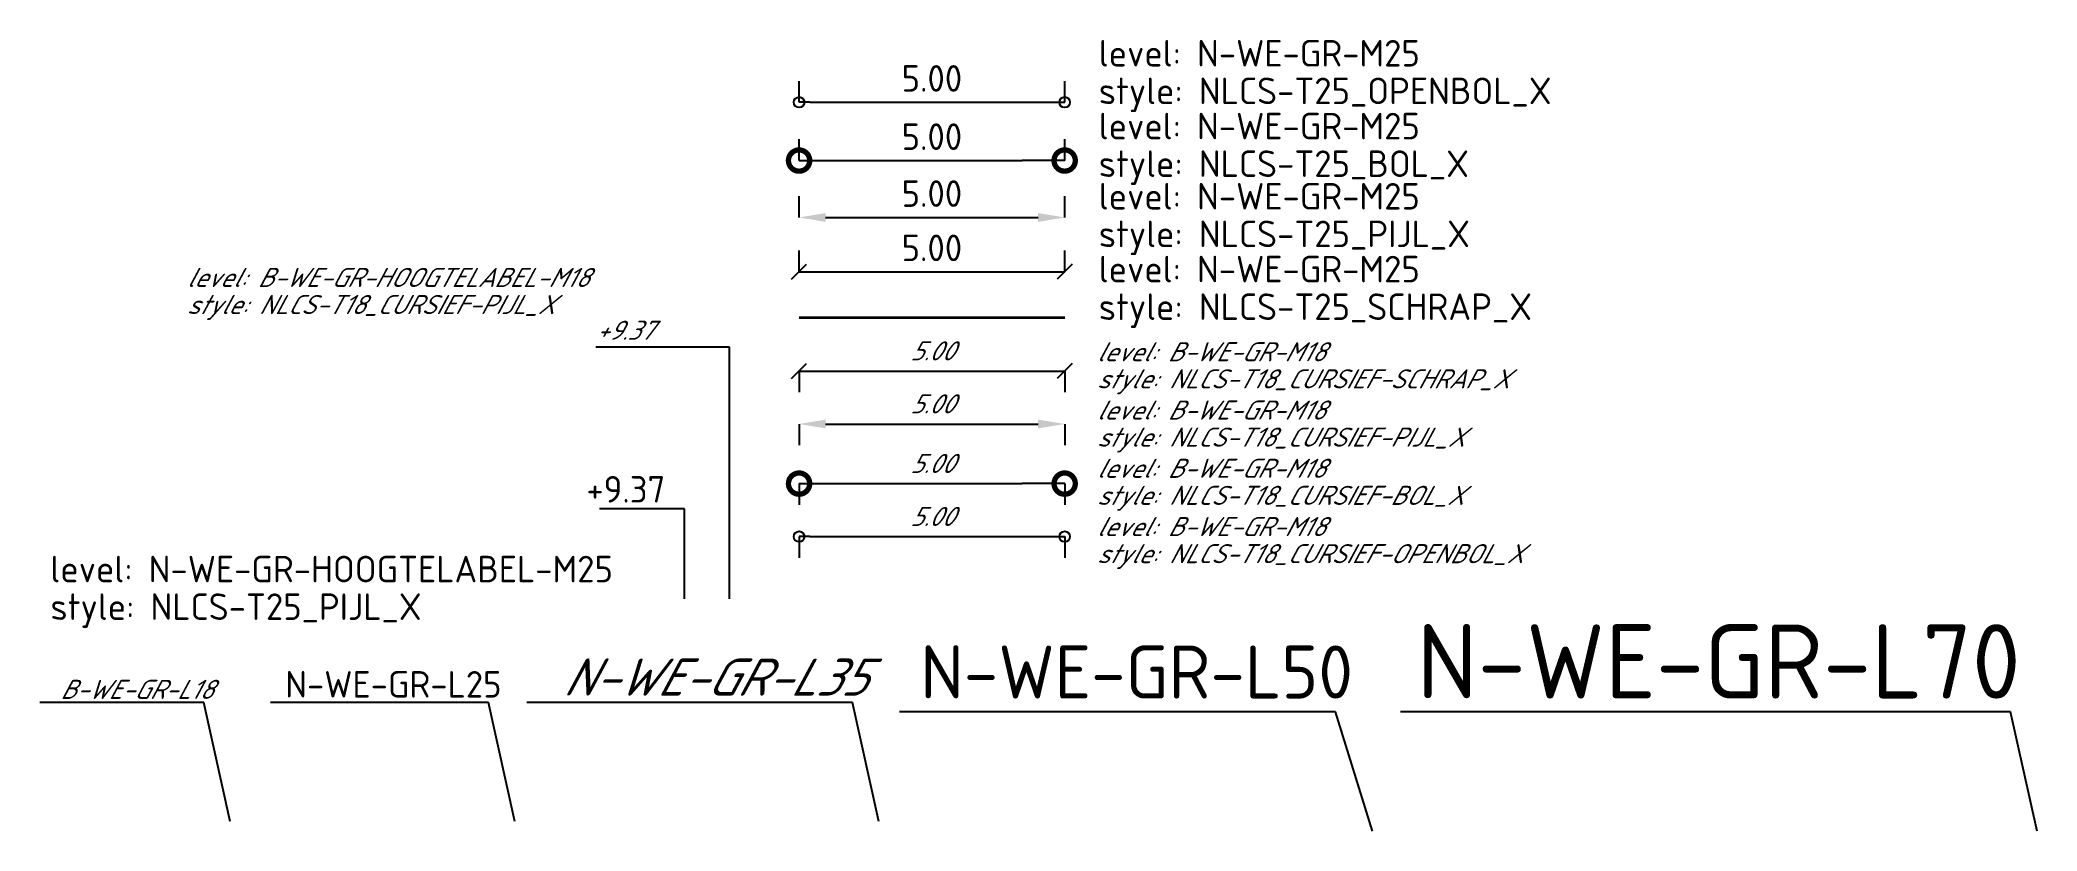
# Model space of a CAD drawing. Header units: metres. Extents: x 543873.2 to 543910.8, y 9.9 to 24.8.
import ezdxf

# ---------------------------------------------------------------- set-up
doc = ezdxf.new("R2010")
doc.units = ezdxf.units.M
doc.header["$LTSCALE"] = 0.001
doc.header["$MEASUREMENT"] = 0
for name, color, linetype, lineweight in [('B-WE-GR-L18', 10, 'Continuous', 18), ('B-WE-GR-L35', 50, 'Continuous', 18), ('B-WE-GR-L50', 130, 'Continuous', 18), ('B-WE-GR-L70', 210, 'Continuous', 18), ('B-WE-GR-M18', 10, 'Continuous', 18), ('B-WE-GR-T18', 10, 'Continuous', 18), ('N-WE-GR-GRAS-G', 60, 'Continuous', 35), ('N-WE-GR-HOOGTELABEL-M18', 10, 'Continuous', 18), ('N-WE-GR-HOOGTELABEL-M25', 7, 'Continuous', 18), ('N-WE-GR-L25', 7, 'Continuous', 18), ('N-WE-GR-M25', 7, 'Continuous', 18), ('N-WE-GR-T25', 7, 'Continuous', 25)]:
    doc.layers.add(name, color=color, linetype=linetype, lineweight=lineweight)
doc.styles.add('NLCS-ISO-T18_0', font='')
doc.styles.add('NLCS-ISO-T18_CURSIEF', font='', dxfattribs={"oblique": 15, "height": 0.0018})
doc.styles.add('NLCS-ISO-T18_CURSIEF_0', font='', dxfattribs={"oblique": 15})
doc.styles.add('NLCS-ISO-T25', font='', dxfattribs={"height": 0.0025})
doc.styles.add('NLCS-ISO-T25_0', font='')
doc.styles.add('NLCS-ISO-T35_0', font='')
doc.styles.add('NLCS-ISO-T35_CURSIEF', font='', dxfattribs={"oblique": 15, "height": 0.0035})
doc.styles.add('NLCS-ISO-T50', font='', dxfattribs={"height": 0.005})
doc.styles.add('NLCS-ISO-T70', font='', dxfattribs={"height": 0.007})
doc.styles.add('NLCS-ISO-T70_0', font='')
doc.styles.add('NLCS-ISO-T70_CURSIEF_0', font='', dxfattribs={"oblique": 15})
doc.styles.get('NLCS-ISO-T18_0').set_extended_font_data('NLCS-ISO')
doc.styles.get('NLCS-ISO-T18_CURSIEF').set_extended_font_data('NLCS-ISO', italic=True)
doc.styles.get('NLCS-ISO-T18_CURSIEF_0').set_extended_font_data('NLCS-ISO', italic=True)
doc.styles.get('NLCS-ISO-T25').set_extended_font_data('NLCS-ISO')
doc.styles.get('NLCS-ISO-T25_0').set_extended_font_data('NLCS-ISO')
doc.styles.get('NLCS-ISO-T35_0').set_extended_font_data('NLCS-ISO')
doc.styles.get('NLCS-ISO-T35_CURSIEF').set_extended_font_data('NLCS-ISO', italic=True)
doc.styles.get('NLCS-ISO-T50').set_extended_font_data('NLCS-ISO')
doc.styles.get('NLCS-ISO-T70').set_extended_font_data('NLCS-ISO')
doc.styles.get('NLCS-ISO-T70_0').set_extended_font_data('NLCS-ISO')
doc.styles.get('NLCS-ISO-T70_CURSIEF_0').set_extended_font_data('NLCS-ISO', italic=True)
doc.dimstyles.new('NLCS-T18-PIJL_X', dxfattribs={"dimtxt": 0.0018, "dimasz": 0.0025, "dimexe": 0.002, "dimexo": 0.0625, "dimgap": 0.000999999, "dimtad": 1, "dimzin": 0, "dimdsep": 46, "dimtxsty": 'NLCS-ISO-T18_0', "dimcen": 0, "dimadec": 0, "dimazin": 2, "dimtfac": 1, "dimtdec": 0, "dimtmove": 2, "dimatfit": 1, "dimfxl": 0.002, "dimfxlon": 1, "dimfrac": 1, "dimtolj": 1, "dimtzin": 0, "dimarcsym": 0})
doc.dimstyles.new('NLCS-T18_CURSIEF-BOL_X', dxfattribs={"dimtxt": 0.0018, "dimasz": 0.004, "dimexe": 0.002, "dimexo": 0.0625, "dimgap": 0.000999999, "dimtad": 1, "dimzin": 0, "dimdsep": 46, "dimtxsty": 'NLCS-ISO-T18_CURSIEF_0', "dimcen": 0, "dimadec": 0, "dimazin": 2, "dimtfac": 1, "dimtdec": 0, "dimtmove": 2, "dimatfit": 1, "dimldrblk": 'TerminatorDot', "dimfxl": 0.002, "dimfxlon": 1, "dimfrac": 1, "dimtolj": 1, "dimtzin": 0, "dimarcsym": 0})
doc.dimstyles.new('NLCS-T18_CURSIEF-OPENBOL_X', dxfattribs={"dimtxt": 0.0018, "dimasz": 0.001, "dimexe": 0.002, "dimexo": 0.0625, "dimgap": 0.000999999, "dimtad": 1, "dimzin": 0, "dimdsep": 46, "dimtxsty": 'NLCS-ISO-T18_CURSIEF_0', "dimcen": 0, "dimadec": 0, "dimazin": 2, "dimtfac": 1, "dimtdec": 0, "dimtmove": 2, "dimatfit": 1, "dimldrblk": 'TerminatorOrigin', "dimfxl": 0.002, "dimfxlon": 1, "dimfrac": 1, "dimtolj": 1, "dimtzin": 0, "dimarcsym": 0})
doc.dimstyles.new('NLCS-T18_CURSIEF-PIJL_X', dxfattribs={"dimtxt": 0.0018, "dimasz": 0.0025, "dimexe": 0.002, "dimexo": 0.0625, "dimgap": 0.000999999, "dimtad": 1, "dimzin": 0, "dimdsep": 46, "dimtxsty": 'NLCS-ISO-T18_CURSIEF_0', "dimcen": 0, "dimadec": 0, "dimazin": 2, "dimtfac": 1, "dimtdec": 0, "dimtmove": 2, "dimatfit": 1, "dimfxl": 0.002, "dimfxlon": 1, "dimfrac": 1, "dimtolj": 1, "dimtzin": 0, "dimarcsym": 0})
doc.dimstyles.new('NLCS-T18_CURSIEF-SCHRAP_X', dxfattribs={"dimtxt": 0.0018, "dimasz": 0.001414, "dimexe": 0.002, "dimexo": 0.0625, "dimgap": 0.000999999, "dimtad": 1, "dimzin": 0, "dimdsep": 46, "dimtxsty": 'NLCS-ISO-T18_CURSIEF_0', "dimcen": 0, "dimadec": 0, "dimazin": 2, "dimtfac": 1, "dimtdec": 0, "dimtmove": 2, "dimatfit": 1, "dimldrblk": 'OBLIQUE', "dimfxl": 0.002, "dimfxlon": 1, "dimfrac": 1, "dimtolj": 1, "dimtzin": 0, "dimarcsym": 0})
doc.dimstyles.new('NLCS-T25-BOL_X', dxfattribs={"dimtxt": 0.0025, "dimasz": 0.004, "dimexe": 0.002, "dimexo": 0.0625, "dimgap": 0.001, "dimtad": 1, "dimzin": 0, "dimdsep": 46, "dimtxsty": 'NLCS-ISO-T25_0', "dimcen": 0, "dimclrd": 256, "dimadec": 0, "dimazin": 2, "dimtfac": 1, "dimtdec": 0, "dimtmove": 2, "dimatfit": 1, "dimldrblk": 'TerminatorDot', "dimfxl": 0.002, "dimfxlon": 1, "dimfrac": 1, "dimtolj": 1, "dimtzin": 0, "dimarcsym": 0})
doc.dimstyles.new('NLCS-T25-OPENBOL_X', dxfattribs={"dimtxt": 0.0025, "dimasz": 0.001, "dimexe": 0.002, "dimexo": 0.0625, "dimgap": 0.001, "dimtad": 1, "dimzin": 0, "dimdsep": 46, "dimtxsty": 'NLCS-ISO-T25_0', "dimcen": 0, "dimclrd": 256, "dimadec": 0, "dimazin": 2, "dimtfac": 1, "dimtdec": 0, "dimtmove": 2, "dimatfit": 1, "dimldrblk": 'TerminatorOrigin', "dimfxl": 0.002, "dimfxlon": 1, "dimfrac": 1, "dimtolj": 1, "dimtzin": 0, "dimarcsym": 0})
doc.dimstyles.new('NLCS-T25-PIJL_X', dxfattribs={"dimtxt": 0.0025, "dimasz": 0.0025, "dimexe": 0.002, "dimexo": 0.0625, "dimgap": 0.001, "dimtad": 1, "dimzin": 0, "dimdsep": 46, "dimtxsty": 'NLCS-ISO-T25_0', "dimcen": 0, "dimclrd": 256, "dimadec": 0, "dimazin": 2, "dimtfac": 1, "dimtdec": 0, "dimtmove": 2, "dimatfit": 1, "dimfxl": 0.002, "dimfxlon": 1, "dimfrac": 1, "dimtolj": 1, "dimtzin": 0, "dimarcsym": 0})
doc.dimstyles.new('NLCS-T25-SCHRAP_X', dxfattribs={"dimtxt": 0.0025, "dimasz": 0.001414, "dimexe": 0.002, "dimexo": 0.0625, "dimgap": 0.001, "dimtad": 1, "dimzin": 0, "dimdsep": 46, "dimtxsty": 'NLCS-ISO-T25_0', "dimcen": 0, "dimclrd": 256, "dimadec": 0, "dimazin": 2, "dimtfac": 1, "dimtdec": 0, "dimtmove": 2, "dimatfit": 1, "dimldrblk": 'OBLIQUE', "dimfxl": 0.002, "dimfxlon": 1, "dimfrac": 1, "dimtolj": 1, "dimtzin": 0, "dimarcsym": 0})
doc.dimstyles.new('NLCS-T35-PIJL_X', dxfattribs={"dimtxt": 0.0035, "dimasz": 0.0025, "dimexe": 0.002, "dimexo": 0.0625, "dimgap": 0.000999999, "dimtad": 1, "dimzin": 0, "dimdsep": 46, "dimtxsty": 'NLCS-ISO-T35_0', "dimcen": 0, "dimadec": 0, "dimazin": 2, "dimtfac": 1, "dimtdec": 0, "dimtmove": 2, "dimatfit": 1, "dimfxl": 0.002, "dimfxlon": 1, "dimfrac": 1, "dimtolj": 1, "dimtzin": 0, "dimarcsym": 0})
doc.dimstyles.new('NLCS-T50-PIJL_X', dxfattribs={"dimtxt": 0.007, "dimasz": 0.0035, "dimexe": 0.0028, "dimexo": 0.0625, "dimgap": 0.0014, "dimtad": 1, "dimzin": 0, "dimdsep": 46, "dimtxsty": 'NLCS-ISO-T70_0', "dimcen": 0, "dimadec": 0, "dimazin": 2, "dimtfac": 1, "dimtdec": 0, "dimtmove": 2, "dimatfit": 1, "dimfxl": 0.0028, "dimfxlon": 1, "dimfrac": 1, "dimtolj": 1, "dimtzin": 0, "dimarcsym": 0})
doc.dimstyles.new('NLCS-T70-PIJL_X', dxfattribs={"dimtxt": 0.007, "dimasz": 0.0025, "dimexe": 0.002, "dimexo": 0.0625, "dimgap": 0.001, "dimtad": 1, "dimzin": 0, "dimdsep": 46, "dimtxsty": 'NLCS-ISO-T70_CURSIEF_0', "dimcen": 0, "dimadec": 0, "dimazin": 2, "dimtfac": 1, "dimtdec": 0, "dimtmove": 2, "dimatfit": 1, "dimfxl": 0.002, "dimfxlon": 1, "dimfrac": 1, "dimtolj": 1, "dimtzin": 0, "dimarcsym": 0})

# ---------------------------------------------------------------- blocks, each defined once
blk = doc.blocks.new('_Oblique')
at = {"color": 0, "linetype": 'ByBlock', "lineweight": -2}
blk.add_line((0.5, 0.5), (-0.5, -0.5), dxfattribs=at)
blk = doc.blocks.new('*D5')
at = {"layer": 'B-WE-GR-M18', "color": 0, "linetype": 'ByBlock', "lineweight": -2, "transparency": 16777216}
for p, q in [((543887.447, 18.574), (543887.447, 18.174)), ((543892.447, 18.574), (543892.447, 18.174))]:
    blk.add_line(p, q, dxfattribs=at)
at = {"layer": 'B-WE-GR-M18', "color": 0, "lineweight": -2, "transparency": 16777216}
blk.add_line((543887.447, 18.574), (543892.447, 18.574), dxfattribs=at)
at = {"layer": 'Defpoints', "color": 0, "transparency": 16777216}
for p in [(543887.447, 19.585), (543892.447, 19.585), (543892.447, 18.574)]:
    blk.add_point(p, dxfattribs=at)
at = {"layer": 'B-WE-GR-M18', "color": 0, "lineweight": -2, "transparency": 16777216, "xscale": 0.28283724, "yscale": 0.28283724, "zscale": 0.28283724, "rotation": 180}
blk.add_blockref('_Oblique', (543887.447, 18.574), dxfattribs=at)
at = {"layer": 'B-WE-GR-M18', "color": 0, "lineweight": -2, "transparency": 16777216, "xscale": 0.28283724, "yscale": 0.28283724, "zscale": 0.28283724}
blk.add_blockref('_Oblique', (543892.447, 18.574), dxfattribs=at)
at = {"layer": 'B-WE-GR-M18', "color": 0, "transparency": 16777216, "insert": (543889.947, 18.954), "char_height": 0.36, "attachment_point": 5, "style": 'NLCS-ISO-T18_CURSIEF_0'}
blk.add_mtext('\\A1;\\H0.36;5.00', dxfattribs=at)
blk = doc.blocks.new('*D7')
at = {"layer": 'B-WE-GR-M18', "color": 0, "linetype": 'ByBlock', "lineweight": -2, "transparency": 16777216}
for p, q in [((543887.447, 17.576), (543887.447, 17.176)), ((543892.447, 17.576), (543892.447, 17.176))]:
    blk.add_line(p, q, dxfattribs=at)
at = {"layer": 'B-WE-GR-M18', "color": 0, "lineweight": -2, "transparency": 16777216}
blk.add_line((543887.947, 17.576), (543891.947, 17.576), dxfattribs=at)
at = {"layer": 'B-WE-GR-M18', "color": 0, "transparency": 16777216}
for points in [[(543887.947, 17.659), (543887.947, 17.492), (543887.447, 17.576)], [(543891.947, 17.659), (543891.947, 17.492), (543892.447, 17.576)]]:
    blk.add_solid(points, dxfattribs=at)
at = {"layer": 'Defpoints', "color": 0, "transparency": 16777216}
for p in [(543887.447, 19.585), (543892.447, 19.585), (543892.447, 17.576)]:
    blk.add_point(p, dxfattribs=at)
at = {"layer": 'B-WE-GR-M18', "color": 0, "transparency": 16777216, "insert": (543889.947, 17.956), "char_height": 0.36, "attachment_point": 5, "style": 'NLCS-ISO-T18_CURSIEF_0'}
blk.add_mtext('\\A1;\\H0.36;5.00', dxfattribs=at)
blk = doc.blocks.new('TerminatorDot')
at = {"color": 0, "linetype": 'ByBlock', "lineweight": -2}
blk.add_line((0, 0), (-1, 0), dxfattribs=at)
at = {"color": 0, "linetype": 'ByBlock', "lineweight": -2, "const_width": 0.5}
blk.add_lwpolyline([(-0.0625, 0, 1), (0.0625, 0, 1)], format="xyb", close=True, dxfattribs=at)
blk = doc.blocks.new('*D9')
at = {"layer": 'B-WE-GR-M18', "color": 0, "linetype": 'ByBlock', "lineweight": -2, "transparency": 16777216}
for p, q in [((543887.447, 16.453), (543887.447, 16.053)), ((543892.447, 16.453), (543892.447, 16.053))]:
    blk.add_line(p, q, dxfattribs=at)
at = {"layer": 'B-WE-GR-M18', "color": 0, "lineweight": -2, "transparency": 16777216}
blk.add_line((543888.247, 16.453), (543891.647, 16.453), dxfattribs=at)
at = {"layer": 'Defpoints', "color": 0, "transparency": 16777216}
for p in [(543887.447, 19.585), (543892.447, 19.585), (543892.447, 16.453)]:
    blk.add_point(p, dxfattribs=at)
at = {"layer": 'B-WE-GR-M18', "color": 0, "lineweight": -2, "transparency": 16777216, "xscale": 0.8000064000000001, "yscale": 0.8000064000000001, "zscale": 0.8000064000000001, "rotation": 180}
blk.add_blockref('TerminatorDot', (543887.447, 16.453), dxfattribs=at)
at = {"layer": 'B-WE-GR-M18', "color": 0, "lineweight": -2, "transparency": 16777216, "xscale": 0.8000064000000001, "yscale": 0.8000064000000001, "zscale": 0.8000064000000001}
blk.add_blockref('TerminatorDot', (543892.447, 16.453), dxfattribs=at)
at = {"layer": 'B-WE-GR-M18', "color": 0, "transparency": 16777216, "insert": (543889.947, 16.833), "char_height": 0.36, "attachment_point": 5, "style": 'NLCS-ISO-T18_CURSIEF_0'}
blk.add_mtext('\\A1;\\H0.36;5.00', dxfattribs=at)
blk = doc.blocks.new('TerminatorOrigin')
at = {"color": 0, "linetype": 'ByBlock', "lineweight": -2}
blk.add_line((-1, 0), (0, 0), dxfattribs=at)
blk.add_circle((0, 0), 0.5, dxfattribs=at)
blk = doc.blocks.new('*D11')
at = {"layer": 'B-WE-GR-M18', "color": 0, "linetype": 'ByBlock', "lineweight": -2, "transparency": 16777216}
for p, q in [((543887.447, 15.455), (543887.447, 15.055)), ((543892.447, 15.455), (543892.447, 15.055))]:
    blk.add_line(p, q, dxfattribs=at)
at = {"layer": 'B-WE-GR-M18', "color": 0, "lineweight": -2, "transparency": 16777216}
blk.add_line((543887.647, 15.455), (543892.247, 15.455), dxfattribs=at)
at = {"layer": 'Defpoints', "color": 0, "transparency": 16777216}
for p in [(543887.447, 19.585), (543892.447, 19.585), (543892.447, 15.455)]:
    blk.add_point(p, dxfattribs=at)
at = {"layer": 'B-WE-GR-M18', "color": 0, "lineweight": -2, "transparency": 16777216, "xscale": 0.20000016, "yscale": 0.20000016, "zscale": 0.20000016, "rotation": 180}
blk.add_blockref('TerminatorOrigin', (543887.447, 15.455), dxfattribs=at)
at = {"layer": 'B-WE-GR-M18', "color": 0, "lineweight": -2, "transparency": 16777216, "xscale": 0.20000016, "yscale": 0.20000016, "zscale": 0.20000016}
blk.add_blockref('TerminatorOrigin', (543892.447, 15.455), dxfattribs=at)
at = {"layer": 'B-WE-GR-M18', "color": 0, "transparency": 16777216, "insert": (543889.947, 15.835), "char_height": 0.36, "attachment_point": 5, "style": 'NLCS-ISO-T18_CURSIEF_0'}
blk.add_mtext('\\A1;\\H0.36;5.00', dxfattribs=at)
blk = doc.blocks.new('*D13')
at = {"layer": 'Defpoints', "color": 0, "transparency": 16777216}
for p in [(543892.447, 20.444), (543887.447, 19.585), (543892.447, 19.585)]:
    blk.add_point(p, dxfattribs=at)
at = {"layer": 'N-WE-GR-M25', "color": 0, "linetype": 'ByBlock', "lineweight": -2, "transparency": 16777216}
for p, q in [((543887.447, 20.444), (543887.447, 20.844)), ((543892.447, 20.444), (543892.447, 20.844))]:
    blk.add_line(p, q, dxfattribs=at)
at = {"layer": 'N-WE-GR-M25', "lineweight": -2, "transparency": 16777216}
blk.add_line((543887.447, 20.444), (543892.447, 20.444), dxfattribs=at)
at = {"layer": 'N-WE-GR-M25', "lineweight": -2, "transparency": 16777216, "xscale": 0.2828375, "yscale": 0.2828375, "zscale": 0.2828375, "rotation": 180}
blk.add_blockref('_Oblique', (543887.447, 20.444), dxfattribs=at)
at = {"layer": 'N-WE-GR-M25', "lineweight": -2, "transparency": 16777216, "xscale": 0.2828375, "yscale": 0.2828375, "zscale": 0.2828375}
blk.add_blockref('_Oblique', (543892.447, 20.444), dxfattribs=at)
at = {"layer": 'N-WE-GR-M25', "color": 0, "transparency": 16777216, "insert": (543889.947, 20.894), "char_height": 0.5, "attachment_point": 5, "style": 'NLCS-ISO-T25_0'}
blk.add_mtext('\\A1;\\H0.5;5.00', dxfattribs=at)
blk = doc.blocks.new('*D15')
at = {"layer": 'Defpoints', "color": 0, "transparency": 16777216}
for p in [(543892.447, 21.467), (543887.447, 19.585), (543892.447, 19.585)]:
    blk.add_point(p, dxfattribs=at)
at = {"layer": 'N-WE-GR-M25', "color": 0, "linetype": 'ByBlock', "lineweight": -2, "transparency": 16777216}
for p, q in [((543887.447, 21.467), (543887.447, 21.867)), ((543892.447, 21.467), (543892.447, 21.867))]:
    blk.add_line(p, q, dxfattribs=at)
at = {"layer": 'N-WE-GR-M25', "lineweight": -2, "transparency": 16777216}
blk.add_line((543887.947, 21.467), (543891.947, 21.467), dxfattribs=at)
at = {"layer": 'N-WE-GR-M25', "transparency": 16777216}
for points in [[(543887.947, 21.55), (543887.947, 21.383), (543887.447, 21.467)], [(543891.947, 21.55), (543891.947, 21.383), (543892.447, 21.467)]]:
    blk.add_solid(points, dxfattribs=at)
at = {"layer": 'N-WE-GR-M25', "color": 0, "transparency": 16777216, "insert": (543889.947, 21.917), "char_height": 0.5, "attachment_point": 5, "style": 'NLCS-ISO-T25_0'}
blk.add_mtext('\\A1;\\H0.5;5.00', dxfattribs=at)
blk = doc.blocks.new('*D17')
at = {"layer": 'Defpoints', "color": 0, "transparency": 16777216}
for p in [(543892.447, 22.539), (543887.447, 19.585), (543892.447, 19.585)]:
    blk.add_point(p, dxfattribs=at)
at = {"layer": 'N-WE-GR-M25', "color": 0, "linetype": 'ByBlock', "lineweight": -2, "transparency": 16777216}
for p, q in [((543887.447, 22.539), (543887.447, 22.939)), ((543892.447, 22.539), (543892.447, 22.939))]:
    blk.add_line(p, q, dxfattribs=at)
at = {"layer": 'N-WE-GR-M25', "lineweight": -2, "transparency": 16777216}
blk.add_line((543888.247, 22.539), (543891.647, 22.539), dxfattribs=at)
at = {"layer": 'N-WE-GR-M25', "lineweight": -2, "transparency": 16777216, "xscale": 0.8, "yscale": 0.8, "zscale": 0.8, "rotation": 180}
blk.add_blockref('TerminatorDot', (543887.447, 22.539), dxfattribs=at)
at = {"layer": 'N-WE-GR-M25', "lineweight": -2, "transparency": 16777216, "xscale": 0.8, "yscale": 0.8, "zscale": 0.8}
blk.add_blockref('TerminatorDot', (543892.447, 22.539), dxfattribs=at)
at = {"layer": 'N-WE-GR-M25', "color": 0, "transparency": 16777216, "insert": (543889.947, 22.989), "char_height": 0.5, "attachment_point": 5, "style": 'NLCS-ISO-T25_0'}
blk.add_mtext('\\A1;\\H0.5;5.00', dxfattribs=at)
blk = doc.blocks.new('*D19')
at = {"layer": 'Defpoints', "color": 0, "transparency": 16777216}
for p in [(543892.447, 23.637), (543887.447, 19.585), (543892.447, 19.585)]:
    blk.add_point(p, dxfattribs=at)
at = {"layer": 'N-WE-GR-M25', "color": 0, "linetype": 'ByBlock', "lineweight": -2, "transparency": 16777216}
for p, q in [((543887.447, 23.637), (543887.447, 24.037)), ((543892.447, 23.637), (543892.447, 24.037))]:
    blk.add_line(p, q, dxfattribs=at)
at = {"layer": 'N-WE-GR-M25', "lineweight": -2, "transparency": 16777216}
blk.add_line((543887.647, 23.637), (543892.247, 23.637), dxfattribs=at)
at = {"layer": 'N-WE-GR-M25', "lineweight": -2, "transparency": 16777216, "xscale": 0.2, "yscale": 0.2, "zscale": 0.2, "rotation": 180}
blk.add_blockref('TerminatorOrigin', (543887.447, 23.637), dxfattribs=at)
at = {"layer": 'N-WE-GR-M25', "lineweight": -2, "transparency": 16777216, "xscale": 0.2, "yscale": 0.2, "zscale": 0.2}
blk.add_blockref('TerminatorOrigin', (543892.447, 23.637), dxfattribs=at)
at = {"layer": 'N-WE-GR-M25', "color": 0, "transparency": 16777216, "insert": (543889.947, 24.087), "char_height": 0.5, "attachment_point": 5, "style": 'NLCS-ISO-T25_0'}
blk.add_mtext('\\A1;\\H0.5;5.00', dxfattribs=at)

msp = doc.modelspace()

# ---------------------------------------------------------------- linework, layer by layer
at = {"layer": 'N-WE-GR-GRAS-G'}
msp.add_line((543887.447, 19.585), (543892.447, 19.585), dxfattribs=at)

# ---------------------------------------------------------------- texts
at = {"layer": 'B-WE-GR-L18', "insert": (543873.536, 12.397), "char_height": 0.36, "attachment_point": 7, "line_spacing_factor": 0.85, "style": 'NLCS-ISO-T18_CURSIEF'}
msp.add_mtext('B-WE-GR-L18', dxfattribs=at)
at = {"layer": 'B-WE-GR-L35', "insert": (543888.711, 12.458), "char_height": 0.7, "attachment_point": 9, "line_spacing_factor": 0.85, "style": 'NLCS-ISO-T35_CURSIEF'}
msp.add_mtext('N-WE-GR-L35', dxfattribs=at)
at = {"layer": 'B-WE-GR-L50', "insert": (543897.875, 12.404), "char_height": 1, "attachment_point": 9, "line_spacing_factor": 0.85, "style": 'NLCS-ISO-T50'}
msp.add_mtext('N-WE-GR-L50', dxfattribs=at)
at = {"layer": 'B-WE-GR-L70', "insert": (543910.443, 12.404), "char_height": 1.4, "attachment_point": 9, "line_spacing_factor": 0.85, "style": 'NLCS-ISO-T70'}
msp.add_mtext('N-WE-GR-L70', dxfattribs=at)
at = {"layer": 'B-WE-GR-T18', "linetype": 'Continuous', "char_height": 0.36, "attachment_point": 7, "line_spacing_factor": 0.85, "style": 'NLCS-ISO-T18_CURSIEF'}
for s, insert in [('level: B-WE-GR-HOOGTELABEL-M18\\Pstyle: NLCS-T18_CURSIEF-PIJL_X', (543875.92, 19.538)), ('level: B-WE-GR-M18\\Pstyle: NLCS-T18_CURSIEF-SCHRAP_X', (543893.052, 18.138)), ('level: B-WE-GR-M18\\Pstyle: NLCS-T18_CURSIEF-PIJL_X', (543893.052, 17.04)), ('level: B-WE-GR-M18\\Pstyle: NLCS-T18_CURSIEF-BOL_X', (543893.052, 15.943)), ('level: B-WE-GR-M18\\Pstyle: NLCS-T18_CURSIEF-OPENBOL_X', (543893.052, 14.845))]:
    msp.add_mtext(s, dxfattribs=dict(at, insert=insert))
at = {"layer": 'N-WE-GR-HOOGTELABEL-M18', "linetype": 'Continuous', "lineweight": 13, "insert": (543883.622, 19.162), "char_height": 0.36, "attachment_point": 7, "line_spacing_factor": 0.6, "style": 'NLCS-ISO-T18_CURSIEF'}
msp.add_mtext('+9.37', dxfattribs=at)
at = {"layer": 'N-WE-GR-HOOGTELABEL-M25', "linetype": 'Continuous', "lineweight": 13, "insert": (543883.443, 16.096), "char_height": 0.5, "attachment_point": 7, "line_spacing_factor": 0.6, "style": 'NLCS-ISO-T25'}
msp.add_mtext('+9.37', dxfattribs=at)
at = {"layer": 'N-WE-GR-L25', "insert": (543881.846, 12.422), "char_height": 0.5, "attachment_point": 9, "line_spacing_factor": 0.85, "style": 'NLCS-ISO-T25'}
msp.add_mtext('N-WE-GR-L25', dxfattribs=at)
at = {"layer": 'N-WE-GR-T25', "linetype": 'Continuous', "char_height": 0.36, "attachment_point": 7, "line_spacing_factor": 0.85, "style": 'NLCS-ISO-T25'}
for s, insert in [('\\fNLCS-ISO|b0|i0|c00|p39;\\Q0;\\H1.38889x;level: N-WE-GR-M25\\Pstyle: NLCS-T25_OPENBOL_X', (543893.089, 23.451)), ('\\fNLCS-ISO|b0|i0|c00|p39;\\Q0;\\H1.38889x;level: N-WE-GR-M25\\Pstyle: NLCS-T25_BOL_X', (543893.089, 22.079)), ('\\fNLCS-ISO|b0|i0|c00|p39;\\Q0;\\H1.38889x;level: N-WE-GR-M25\\Pstyle: NLCS-T25_PIJL_X', (543893.089, 20.757)), ('\\fNLCS-ISO|b0|i0|c00|p39;\\Q0;\\H1.38889x;level: N-WE-GR-M25\\Pstyle: NLCS-T25_SCHRAP_X', (543893.089, 19.385)), ('\\fNLCS-ISO|b0|i0|c00|p39;\\Q0;\\H1.38889x;level: N-WE-GR-HOOGTELABEL-M25\\Pstyle: NLCS-T25_PIJL_X', (543873.353, 13.734))]:
    msp.add_mtext(s, dxfattribs=dict(at, insert=insert))

# ---------------------------------------------------------------- dimensions: what is measured, and where the dimension line sits
at = {"layer": 'B-WE-GR-M18'}
for base, dimstyle, override, picture, middle in [((543892.447, 16.453), 'NLCS-T18_CURSIEF-BOL_X', {"dimscale": 0, "dimblk": 'TerminatorDot', "dimtdec": 2}, '*D9', (543889.947, 16.833)), ((543892.447, 18.574), 'NLCS-T18_CURSIEF-SCHRAP_X', {"dimscale": 0, "dimblk": 'Oblique', "dimtdec": 2}, '*D5', (543889.947, 18.954)), ((543892.447, 15.455), 'NLCS-T18_CURSIEF-OPENBOL_X', {"dimscale": 0, "dimblk": 'TerminatorOrigin', "dimtdec": 2}, '*D11', (543889.947, 15.835)), ((543892.447, 17.576), 'NLCS-T18_CURSIEF-PIJL_X', {"dimscale": 0, "dimtdec": 2}, '*D7', (543889.947, 17.956))]:
    dim = msp.add_linear_dim(base=base, p1=(543887.447, 19.585), p2=(543892.447, 19.585), text='\\H0.36;<>', dimstyle=dimstyle, override=override, dxfattribs=at)
    dim.commit()
    dim.dimension.update_dxf_attribs({"geometry": picture, "text_midpoint": middle})
at = {"layer": 'N-WE-GR-M25'}
for base, dimstyle, override, picture, middle in [((543892.447, 23.637), 'NLCS-T25-OPENBOL_X', {"dimscale": 0, "dimblk": 'TerminatorOrigin', "dimtdec": 2}, '*D19', (543889.947, 24.087)), ((543892.447, 22.539), 'NLCS-T25-BOL_X', {"dimscale": 0, "dimblk": 'TerminatorDot', "dimtdec": 2}, '*D17', (543889.947, 22.989)), ((543892.447, 21.467), 'NLCS-T25-PIJL_X', {"dimscale": 0, "dimtdec": 2}, '*D15', (543889.947, 21.917)), ((543892.447, 20.444), 'NLCS-T25-SCHRAP_X', {"dimscale": 0, "dimblk": 'Oblique', "dimtdec": 2}, '*D13', (543889.947, 20.894))]:
    dim = msp.add_linear_dim(base=base, p1=(543887.447, 19.585), p2=(543892.447, 19.585), text='\\H0.5;<>', dimstyle=dimstyle, override=override, dxfattribs=at)
    dim.commit()
    dim.dimension.update_dxf_attribs({"geometry": picture, "text_midpoint": middle})

# ---------------------------------------------------------------- leaders
at = {"layer": 'B-WE-GR-L18', "annotation_type": 0, "has_hookline": 1, "hookline_direction": 1, "text_width": 3.081}
msp.add_leader([(543876.737, 10.087), (543876.24, 12.332), (543876.237, 12.332)], dimstyle='NLCS-T18-PIJL_X', override={"dimscale": 0, "dimtxt": 0.0018, "dimasz": 0.0025, "dimgap": 0.000324}, dxfattribs=at)
at = {"layer": 'B-WE-GR-L35', "annotation_type": 0, "has_hookline": 1, "hookline_direction": 1, "text_width": 6.131}
msp.add_leader([(543888.951, 10.087), (543888.454, 12.332), (543888.451, 12.332)], dimstyle='NLCS-T35-PIJL_X', override={"dimscale": 0, "dimtxt": 0.0035, "dimasz": 0.0025, "dimgap": 0.00063}, dxfattribs=at)
at = {"layer": 'B-WE-GR-L50', "annotation_type": 0, "has_hookline": 1, "hookline_direction": 1, "text_width": 8.2}
msp.add_leader([(543898.239, 9.907), (543897.543, 12.152), (543897.539, 12.152)], dimstyle='NLCS-T50-PIJL_X', override={"dimscale": 0, "dimtxt": 0.007, "dimasz": 0.0035, "dimgap": 0.00126}, dxfattribs=at)
at = {"layer": 'B-WE-GR-L70', "annotation_type": 0, "has_hookline": 1, "hookline_direction": 1, "text_width": 11.48}
msp.add_leader([(543910.753, 9.907), (543910.255, 12.152), (543910.253, 12.152)], dimstyle='NLCS-T70-PIJL_X', override={"dimscale": 0, "dimtxt": 0.007, "dimasz": 0.0025, "dimgap": 0.00126}, dxfattribs=at)
at = {"layer": 'N-WE-GR-HOOGTELABEL-M18', "annotation_type": 0, "has_hookline": 1, "hookline_direction": 1, "text_width": 1.226}
msp.add_leader([(543886.14, 14.283), (543886.14, 19.022), (543884.846, 19.022)], dimstyle='NLCS-T18_CURSIEF-PIJL_X', override={"dimscale": 0, "dimtxt": 0.0018, "dimasz": 0.0025, "dimgap": 0.000324}, dxfattribs=at)
at = {"layer": 'N-WE-GR-HOOGTELABEL-M25', "annotation_type": 0, "has_hookline": 1, "hookline_direction": 1, "text_width": 1.45}
msp.add_leader([(543885.292, 14.283), (543885.292, 15.979), (543885.143, 15.979)], dimstyle='NLCS-T25-PIJL_X', override={"dimscale": 0, "dimtxt": 0.0025, "dimasz": 0.0025, "dimgap": 0.00045, "dimclrd": 0}, dxfattribs=at)
at = {"layer": 'N-WE-GR-L25', "annotation_type": 0, "has_hookline": 1, "hookline_direction": 1, "text_width": 4.1}
msp.add_leader([(543882.096, 10.087), (543881.599, 12.332), (543881.596, 12.332)], dimstyle='NLCS-T25-PIJL_X', override={"dimscale": 0, "dimtxt": 0.0025, "dimasz": 0.0025, "dimgap": 0.00045, "dimclrd": 0}, dxfattribs=at)

doc.saveas('drawing.dxf')
